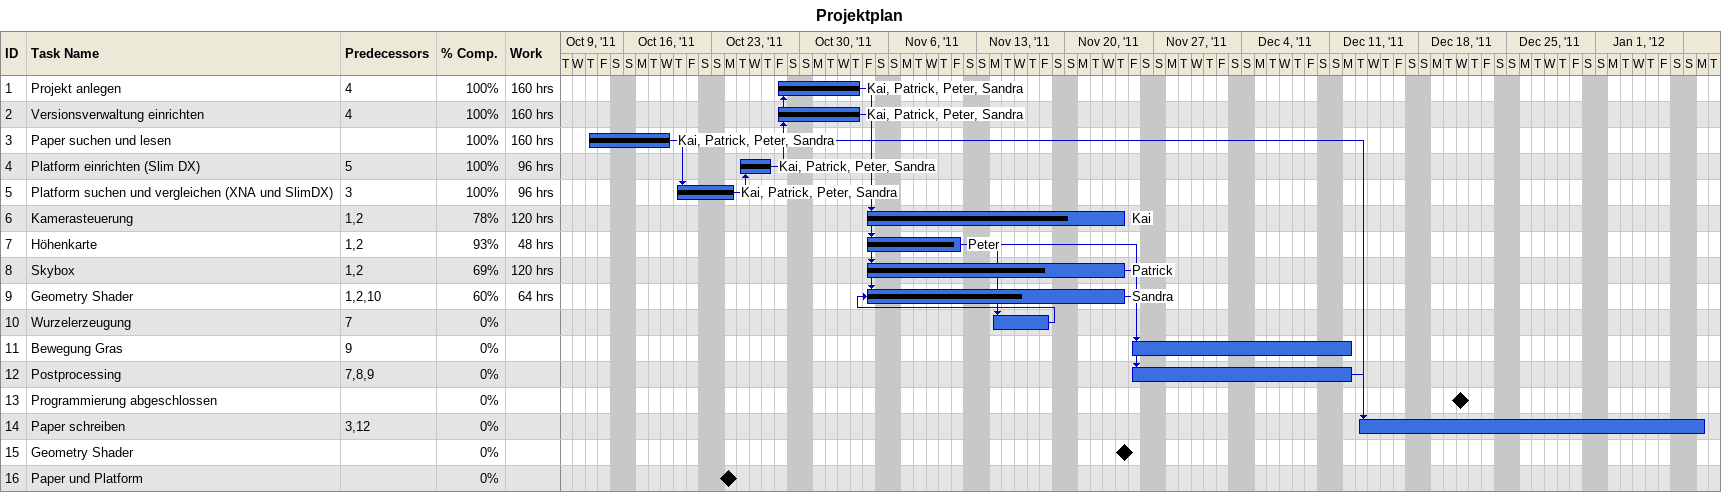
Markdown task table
Projektplan

| ID | Task | Start | Finish | Predecessors | Resources | % complete | Work (h) |
|---|---|---|---|---|---|---|---|
| 1 | Projekt anlegen | 2011-10-28 | 2011-11-03 | 4 | Kai, Patrick, Peter, Sandra | 100 | 160 |
| 2 | Versionsverwaltung einrichten | 2011-10-28 | 2011-11-03 | 4 | Kai, Patrick, Peter, Sandra | 100 | 160 |
| 3 | Paper suchen und lesen | 2011-10-13 | 2011-10-19 |  | Kai, Patrick, Peter, Sandra | 100 | 160 |
| 4 | Platform einrichten (Slim DX) | 2011-10-25 | 2011-10-27 | 5 | Kai, Patrick, Peter, Sandra | 100 | 96 |
| 5 | Platform suchen und vergleichen (XNA und SlimDX) | 2011-10-20 | 2011-10-24 | 3 | Kai, Patrick, Peter, Sandra | 100 | 96 |
| 6 | Kamerasteuerung | 2011-11-04 | 2011-11-24 | 1, 2 | Kai | 78 | 120 |
| 7 | Höhenkarte | 2011-11-04 | 2011-11-11 | 1, 2 | Peter | 93 | 48 |
| 8 | Skybox | 2011-11-04 | 2011-11-24 | 1, 2 | Patrick | 69 | 120 |
| 9 | Geometry Shader | 2011-11-04 | 2011-11-24 | 1, 2, 10 | Sandra | 60 | 64 |
| 10 | Wurzelerzeugung | 2011-11-14 | 2011-11-18 | 7 |  | 0 |  |
| 11 | Bewegung Gras | 2011-11-25 | 2011-12-12 | 9 |  | 0 |  |
| 12 | Postprocessing | 2011-11-25 | 2011-12-12 | 7, 8, 9 |  | 0 |  |
| 13 | Programmierung abgeschlossen (milestone) | 2011-12-21 | 2011-12-21 |  |  | 0 |  |
| 14 | Paper schreiben | 2011-12-13 | 2012-01-09 | 3, 12 |  | 0 |  |
| 15 | Geometry Shader (milestone) | 2011-11-24 | 2011-11-24 |  |  | 0 |  |
| 16 | Paper und Platform (milestone) | 2011-10-24 | 2011-10-24 |  |  | 0 |  |
